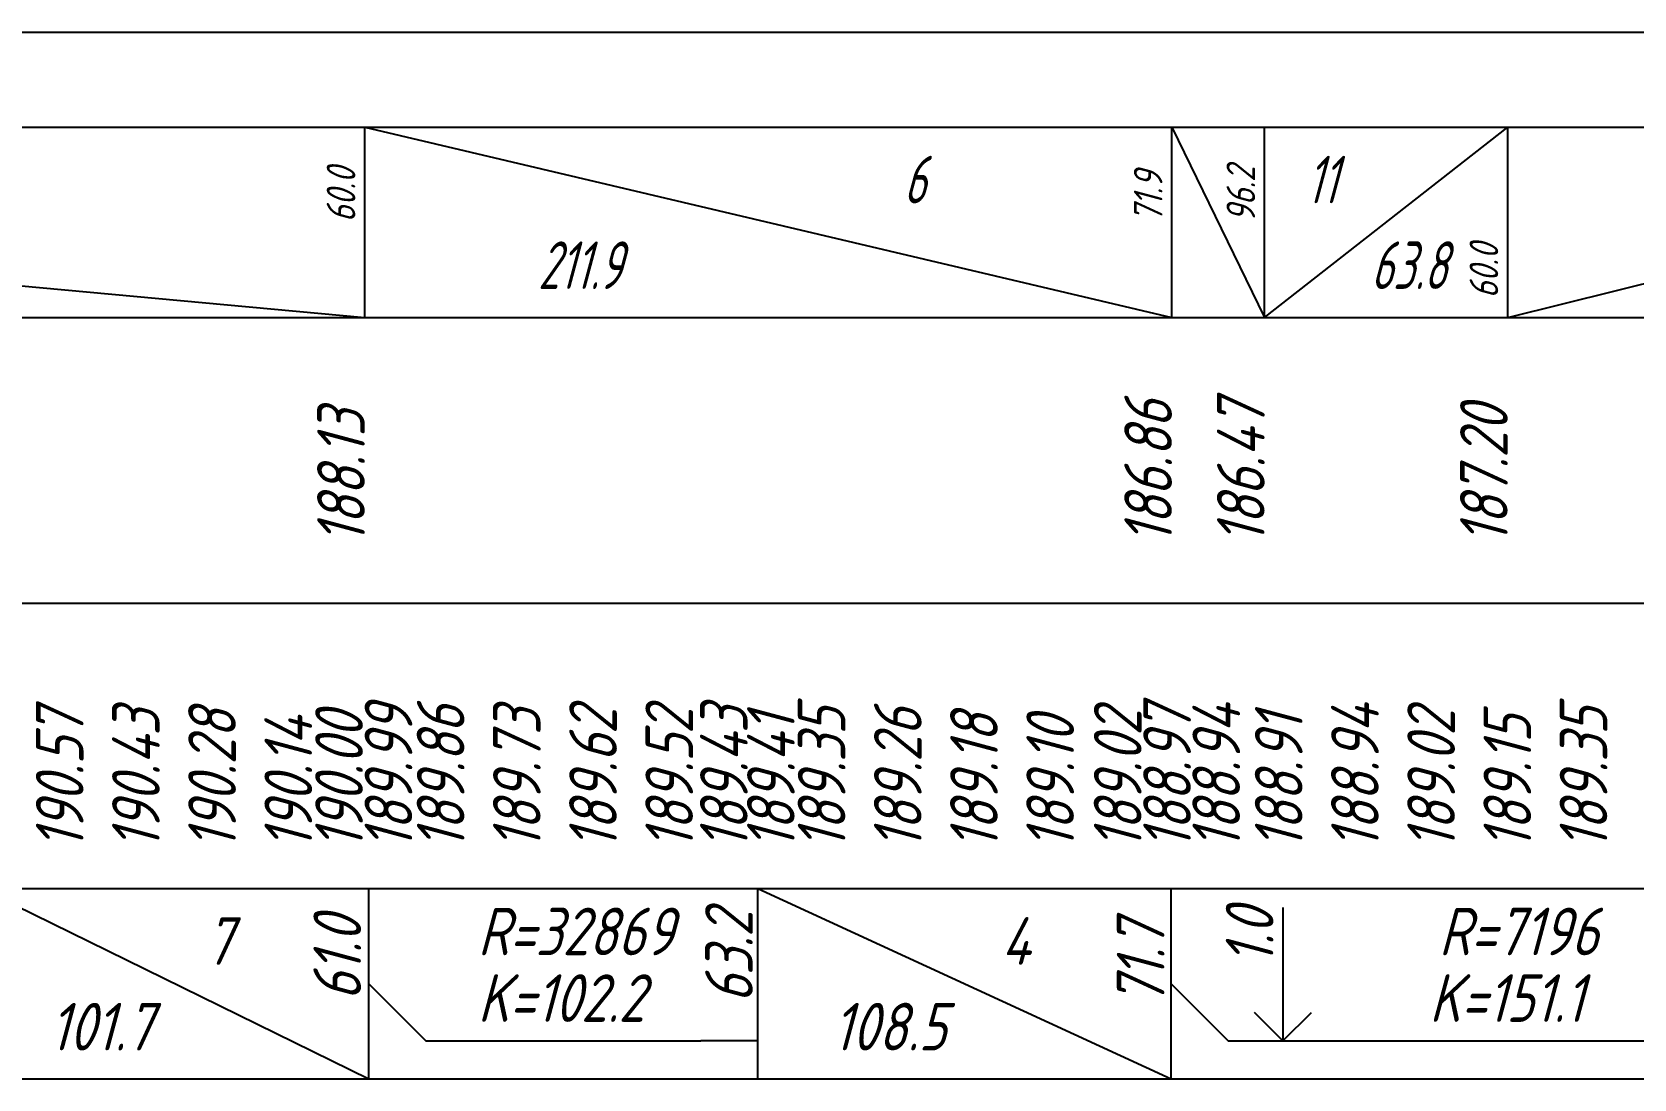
# Model space of a CAD drawing. Extents: x 2172 to 5772, y -842 to -248.
# Drawn here: x 4871.1 to 4955.2, y -730.6 to -675.6 of the extents above; entities that cross this region are included whole.
import ezdxf

# ---------------------------------------------------------------- set-up
doc = ezdxf.new("R2010")
doc.units = 0
doc.header["$MEASUREMENT"] = 0
doc.layers.get('0').update_dxf_attribs({"linetype": 'CONTINUOUS'})
for name, color, linetype in [('КРАСНЫЕ_ОТМЕТКИ', 1, 'CONTINUOUS'), ('ОСЬ_УКЛОН_И_КРИВАЯ', 1, 'CONTINUOUS'), ('ОТМЕТКИ_КЮВЕТОВ', 7, 'CONTINUOUS'), ('ЧЕРНЫЕ_ОТМЕТКИ', 7, 'CONTINUOUS')]:
    doc.layers.add(name, color=color, linetype=linetype)
doc.styles.add('ГОСТ', font='gost.TTF', dxfattribs={"oblique": 15, "height": 1})

msp = doc.modelspace()

# ---------------------------------------------------------------- linework, layer by layer
at = {"linetype": 'Continuous'}
for p, q in [((4736.596, -675.584), (5570.216, -675.584)), ((4736.596, -680.584), (5570.216, -680.584)), ((4736.596, -690.584), (5570.216, -690.584)), ((4736.596, -705.584), (5570.216, -705.584)), ((4736.596, -720.584), (5570.216, -720.584)), ((4736.596, -730.584), (5570.216, -730.584))]:
    msp.add_line(p, q, dxfattribs=at)
at = {"layer": 'ОСЬ_УКЛОН_И_КРИВАЯ'}
for p, q in [((4868.463, -720.584), (4888.8, -730.584)), ((4888.8, -730.584), (4888.8, -720.584)), ((4909.234, -730.584), (4909.234, -720.584)), ((4909.234, -720.584), (4930.927, -730.584)), ((4930.927, -730.584), (4930.927, -720.584)), ((4936.795, -721.584), (4936.795, -728.584)), ((4888.8, -725.584), (4891.8, -728.584)), ((4930.927, -725.584), (4933.927, -728.584)), ((4936.795, -728.584), (4935.295, -727.084)), ((4936.795, -728.584), (4938.295, -727.084)), ((4891.8, -728.584), (4906.234, -728.584)), ((4909.234, -728.584), (4906.234, -728.584)), ((4933.927, -728.584), (4958.151, -728.584))]:
    msp.add_line(p, q, dxfattribs=at)
at = {"layer": 'ОТМЕТКИ_КЮВЕТОВ'}
for p, q in [((4780.596, -680.584), (4888.596, -690.584)), ((4888.596, -690.584), (4888.596, -680.584)), ((4888.596, -680.584), (4930.97, -690.584)), ((4930.97, -690.584), (4930.97, -680.584)), ((4930.97, -680.584), (4935.836, -690.584)), ((4935.836, -690.584), (4935.836, -680.584)), ((4935.836, -690.584), (4948.596, -680.584)), ((4948.596, -690.584), (4948.596, -680.584)), ((4948.596, -690.584), (4988.596, -680.584))]:
    msp.add_line(p, q, dxfattribs=at)

# ---------------------------------------------------------------- texts
at = {"layer": 'КРАСНЫЕ_ОТМЕТКИ', "style": 'ГОСТ', "oblique": 15}
for s, p in [('189.99', (4891.087, -718.538)), ('189.43', (4908.696, -718.538)), ('189.35', (4913.827, -718.538)), ('188.97', (4931.965, -718.538)), ('189.35', (4953.827, -718.538)), ('190.57', (4873.827, -718.538)), ('190.43', (4877.827, -718.538)), ('190.28', (4881.827, -718.538)), ('190.14', (4885.827, -718.538)), ('190.00', (4888.492, -718.538)), ('189.86', (4893.827, -718.538)), ('189.73', (4897.827, -718.538)), ('189.62', (4901.827, -718.538)), ('189.52', (4905.827, -718.538)), ('189.41', (4911.163, -718.538)), ('189.26', (4917.827, -718.538)), ('189.18', (4921.827, -718.538)), ('189.10', (4925.827, -718.538)), ('189.02', (4929.371, -718.538)), ('188.94', (4934.546, -718.538)), ('188.91', (4937.827, -718.538)), ('188.94', (4941.827, -718.538)), ('189.02', (4945.827, -718.538)), ('189.15', (4949.827, -718.538))]:
    msp.add_text(s, height=2.5, rotation=90, dxfattribs=at).set_placement(p)
at = {"layer": 'ОСЬ_УКЛОН_И_КРИВАЯ', "style": 'ГОСТ', "oblique": 15}
for s, p in [('63.2', (4908.962, -726.59)), ('1.0', (4936.295, -724.584)), ('61.0', (4888.397, -726.467)), ('71.7', (4930.574, -726.731))]:
    msp.add_text(s, height=2.5, rotation=90, dxfattribs=at).set_placement(p)
for s, p in [('7', (4880.216, -724.584)), ('R=32869', (4894.517, -724.084)), ('4', (4922.003, -724.584)), ('R=7196', (4944.973, -724.084)), ('K=102.2', (4894.517, -727.584)), ('K=151.1', (4944.473, -727.584)), ('101.7', (4872.048, -729.084)), ('108.5', (4913.157, -729.084))]:
    msp.add_text(s, height=2.5, dxfattribs=at).set_placement(p)
at = {"layer": 'ОТМЕТКИ_КЮВЕТОВ', "style": 'ГОСТ', "oblique": 15}
for s, p in [('60.0', (4888.096, -685.584)), ('71.9', (4930.47, -685.584)), ('96.2', (4935.336, -685.584)), ('60.0', (4948.096, -689.584))]:
    msp.add_text(s, height=1.5, rotation=90, dxfattribs=at).set_placement(p)
at = {"layer": 'ОТМЕТКИ_КЮВЕТОВ', "style": 'ГОСТ', "oblique": 15, "width": 0.8}
for s, p in [('6', (4916.877, -684.584)), ('11', (4938.026, -684.584)), ('211.9', (4897.69, -689.084)), ('63.8', (4941.406, -689.084))]:
    msp.add_text(s, height=2.5, dxfattribs=at).set_placement(p)
at = {"layer": 'ЧЕРНЫЕ_ОТМЕТКИ', "style": 'ГОСТ', "oblique": 15}
for s, p in [('186.47', (4935.836, -702.487)), ('188.13', (4888.596, -702.487)), ('186.86', (4930.97, -702.487)), ('187.20', (4948.596, -702.487))]:
    msp.add_text(s, height=2.5, rotation=90, dxfattribs=at).set_placement(p)

doc.saveas('drawing.dxf')
